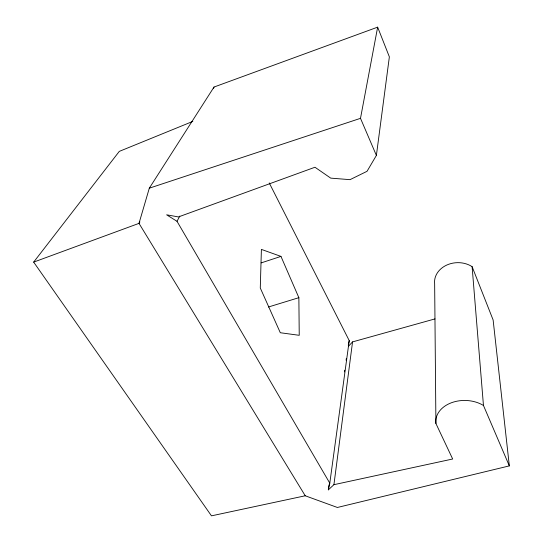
<?xml version="1.0" encoding="UTF-8"?>
<svg xmlns="http://www.w3.org/2000/svg" width="543" height="543" viewBox="0 0 543 543"><rect width="100%" height="100%" fill="white"/><g stroke="black" fill="none" stroke-linecap="round" stroke-linejoin="round"><path stroke-width="0.81" d="M328.332 489.867L329.791 483.175L177.004 221.306L166.613 214.804L178.423 216.935L314.974 167.244L330.735 178.131L350.031 179.658L367.034 171.31L376.387 155.427L389.365 56.866L377.65 27.15L214.017 87.043L149.311 188.183L139.001 223.37L305.241 495.779L337.386 507.474L509.334 465.887L493.125 319.97L472.105 266.654A23.057 18.978 -2.9 0 0 446.692 265.093A23.057 18.978 -2.9 0 0 434.651 283.833L435.914 423.506L452.672 459.005L333.925 484.682L328.332 489.867L329.017 484.845M333.925 484.682L352.556 341.893L434.991 318.904M344.506 371.907L344.737 370.238M346.108 360.199L346.339 358.523M329.791 483.175L349.23 340.617L269.233 182.91M376.387 155.427L360.498 118.333L377.65 27.15M348.267 345.26L349.23 340.617M213.508 88.638L214.017 87.043M177.004 221.306L179.794 216.1M139.89 221.924L139.001 223.37L33.666 262.113L211.471 515.85L305.241 495.779M33.666 262.113L119.284 151.388L192.819 121.401M348.525 346.196L352.556 341.893M149.311 188.183L360.498 118.333M261.169 262.893L280.962 256.398L298.867 297.679L299.234 335.309L280.31 332.737L260.28 287.994L261.4 249.4L280.962 256.398M268.398 307.012L298.867 297.679M472.105 266.654L483.46 405.472L509.334 465.887M435.914 423.506A29.173 21.326 1.2 0 1 451.253 402.818A29.173 21.326 1.2 0 1 483.46 405.472"/></g></svg>
